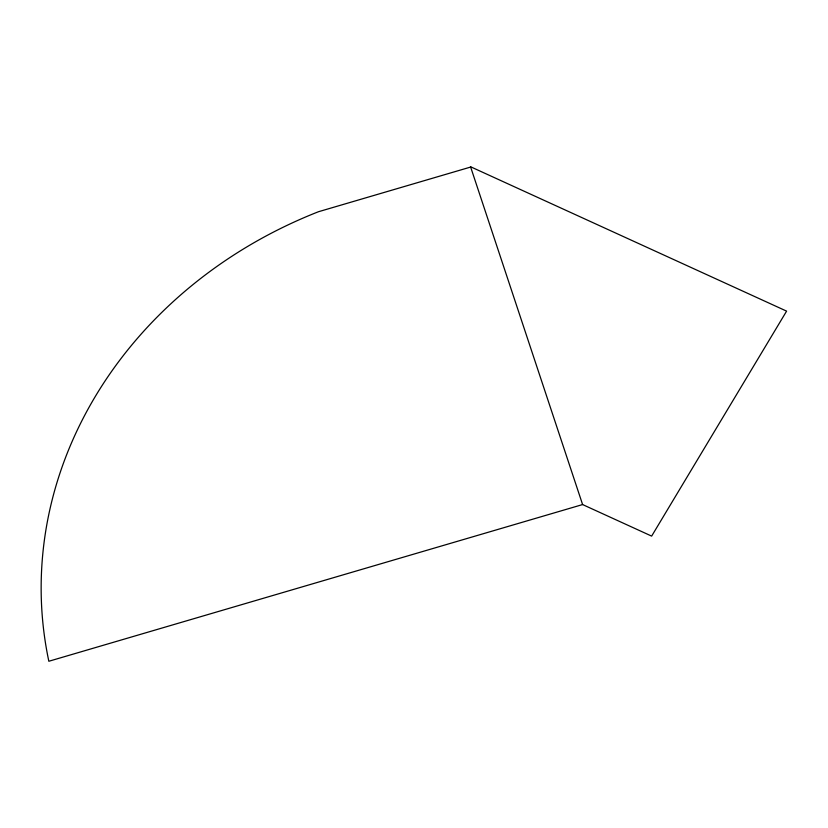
<?xml version="1.0" encoding="UTF-8"?>
<svg xmlns="http://www.w3.org/2000/svg" width="828" height="828" viewBox="0 0 828 828"><rect width="100%" height="100%" fill="white"/><g stroke="black" fill="none" stroke-linecap="round" stroke-linejoin="round"><path stroke-width="1.24" d="M470.77 167.018L318.49 211.72A444.688 395.515 -8.7 0 0 48.842 661.261L582.601 504.562L651.646 536.109L786.6 311.131L470.542 166.738L582.601 504.562"/></g></svg>
